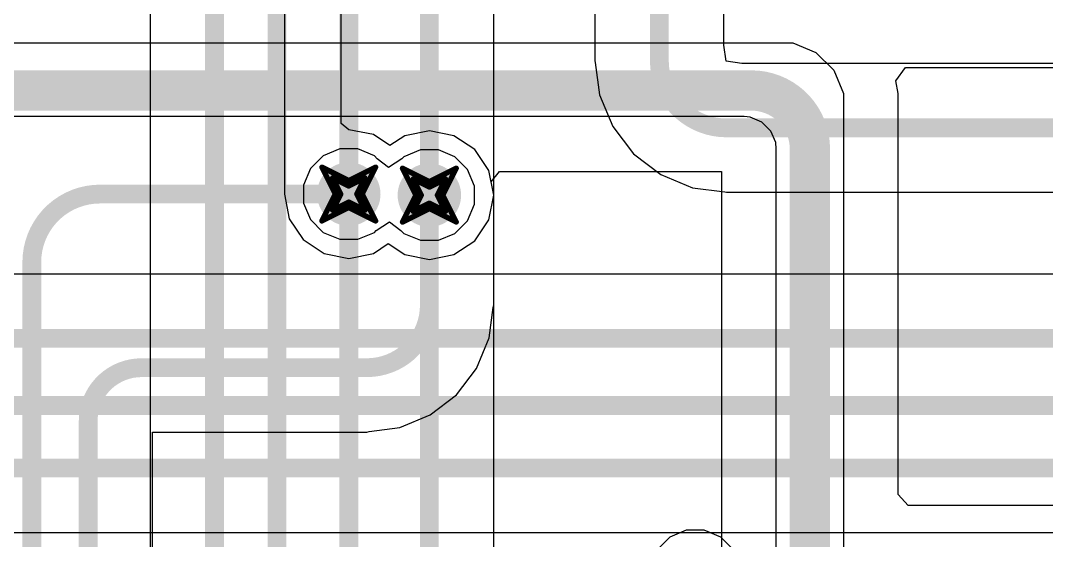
# Model space of a CAD drawing. Header units: inches. Extents: x -2 to 5376, y -4 to 5426.
# Drawn here: x 112.72 to 122.42, y 46.42 to 51.33 of the extents above; entities that cross this region are included whole.
import ezdxf

# ---------------------------------------------------------------- set-up
doc = ezdxf.new("R2010")
doc.units = ezdxf.units.IN
for name, color, linetype in [('Bottom Layer', 5, 'Continuous'), ('Drill Drawing', 1, 'Continuous'), ('Layer 1', 16, 'Continuous'), ('Layer 2', 76, 'Continuous'), ('Top Layer', 1, 'Continuous'), ('Via Holes', 16, 'Continuous')]:
    doc.layers.add(name, color=color, linetype=linetype)

msp = doc.modelspace()

# ---------------------------------------------------------------- hatches: boundary and pattern name
at = {"layer": 'Bottom Layer'}
h = msp.add_hatch(color=5, dxfattribs=at)
edge = h.paths.add_edge_path()
edge.add_arc((115.824, 49.6918), 0.3, 0, 360)
h = msp.add_hatch(color=5, dxfattribs=at)
edge = h.paths.add_edge_path()
edge.add_arc((116.586, 49.6816), 0.3, 0, 360)
at = {"layer": 'Layer 1'}
h = msp.add_hatch(color=16, dxfattribs=at)
edge = h.paths.add_edge_path()
edge.add_arc((115.824, 49.6918), 0.3, 0, 360)
h = msp.add_hatch(color=16, dxfattribs=at)
edge = h.paths.add_edge_path()
edge.add_arc((116.586, 49.6816), 0.3, 0, 360)
at = {"layer": 'Layer 2'}
h = msp.add_hatch(color=76, dxfattribs=at)
edge = h.paths.add_edge_path()
edge.add_arc((115.824, 49.6918), 0.3, 0, 360)
h = msp.add_hatch(color=76, dxfattribs=at)
edge = h.paths.add_edge_path()
edge.add_arc((116.586, 49.6816), 0.3, 0, 360)
at = {"layer": 'Top Layer'}
h = msp.add_hatch(color=1, dxfattribs=at)
edge = h.paths.add_edge_path()
edge.add_arc((115.824, 49.6918), 0.3, 0, 360)
h = msp.add_hatch(color=1, dxfattribs=at)
edge = h.paths.add_edge_path()
edge.add_arc((116.586, 49.6816), 0.3, 0, 360)
at = {"layer": 'Via Holes'}
h = msp.add_hatch(color=7, dxfattribs=at)
edge = h.paths.add_edge_path()
edge.add_arc((115.824, 49.6918), 0.15, 0, 360)
h = msp.add_hatch(color=7, dxfattribs=at)
edge = h.paths.add_edge_path()
edge.add_arc((116.586, 49.6816), 0.15, 0, 360)

# ---------------------------------------------------------------- linework, layer by layer
at = {"layer": 'Bottom Layer'}
for p, q in [((115.7534, 50.3584), (115.7534, 55.1374)), ((113.9453, 52.7601), (113.9453, 38.4131)), ((115.824, 50.3004), (115.7534, 50.3584)), ((116.0569, 50.2541), (115.824, 50.3004)), ((116.2127, 50.15), (116.0569, 50.2541)), ((116.586, 50.2902), (116.3531, 50.2438)), ((116.8189, 50.2438), (116.586, 50.2902)), ((116.3531, 50.2438), (116.2127, 50.15)), ((117.0163, 50.1119), (116.8189, 50.2438)), ((117.1483, 49.9145), (117.0163, 50.1119)), ((117.1946, 49.6816), (117.1483, 49.9145)), ((117.1946, 43.6041), (117.1946, 49.6816))]:
    msp.add_line(p, q, dxfattribs=at)
for points in [[(114.5539, 38.4131, 0.1778, 0.1778, 0), (114.5539, 62.2299, 0.1778, 0.1778, 0)], [(115.1448, 36.4678, 0.1778, 0.1778, 0), (115.1448, 61.953, 0.1778, 0.1778, 0)], [(115.824, 40.894, 0.1778, 0.1778, 0), (115.824, 49.6918, 0.1778, 0.1778, 0)], [(116.586, 42.0955, 0.1778, 0.1778, 0), (116.586, 49.6816, 0.1778, 0.1778, 0)]]:
    msp.add_lwpolyline(points, format="xyseb", dxfattribs=at)
for points in [[(115.7796, 49.6918, 0.0889, 0.0889, 1), (115.8684, 49.6918, 0.0889, 0.0889, 1)], [(116.5416, 49.6816, 0.0889, 0.0889, 1), (116.6304, 49.6816, 0.0889, 0.0889, 1)]]:
    msp.add_lwpolyline(points, format="xyseb", close=True, dxfattribs=at)
at = {"layer": 'Drill Drawing'}
for points in [[(115.57, 49.9458, 0.0508, 0.0508, 0), (115.824, 49.8188, 0.0508, 0.0508, 0)], [(115.57, 49.9458, 0.0508, 0.0508, 0), (115.697, 49.6918, 0.0508, 0.0508, 0)], [(115.824, 49.8188, 0.0508, 0.0508, 0), (116.078, 49.9458, 0.0508, 0.0508, 0)], [(115.951, 49.6918, 0.0508, 0.0508, 0), (116.078, 49.9458, 0.0508, 0.0508, 0)], [(116.332, 49.9356, 0.0508, 0.0508, 0), (116.586, 49.8086, 0.0508, 0.0508, 0)], [(116.332, 49.9356, 0.0508, 0.0508, 0), (116.459, 49.6816, 0.0508, 0.0508, 0)], [(116.586, 49.8086, 0.0508, 0.0508, 0), (116.84, 49.9356, 0.0508, 0.0508, 0)], [(116.713, 49.6816, 0.0508, 0.0508, 0), (116.84, 49.9356, 0.0508, 0.0508, 0)], [(115.6716, 49.8442, 0.0508, 0.0508, 0), (115.824, 49.768, 0.0508, 0.0508, 0)], [(115.6716, 49.8442, 0.0508, 0.0508, 0), (115.7478, 49.6918, 0.0508, 0.0508, 0)], [(115.824, 49.768, 0.0508, 0.0508, 0), (115.9764, 49.8442, 0.0508, 0.0508, 0)], [(115.9002, 49.6918, 0.0508, 0.0508, 0), (115.9764, 49.8442, 0.0508, 0.0508, 0)], [(116.4336, 49.834, 0.0508, 0.0508, 0), (116.586, 49.7578, 0.0508, 0.0508, 0)], [(116.4336, 49.834, 0.0508, 0.0508, 0), (116.5098, 49.6816, 0.0508, 0.0508, 0)], [(116.586, 49.7578, 0.0508, 0.0508, 0), (116.7384, 49.834, 0.0508, 0.0508, 0)], [(116.6622, 49.6816, 0.0508, 0.0508, 0), (116.7384, 49.834, 0.0508, 0.0508, 0)], [(115.57, 49.4378, 0.0508, 0.0508, 0), (115.697, 49.6918, 0.0508, 0.0508, 0)], [(115.6716, 49.5394, 0.0508, 0.0508, 0), (115.7478, 49.6918, 0.0508, 0.0508, 0)], [(115.9002, 49.6918, 0.0508, 0.0508, 0), (115.9764, 49.5394, 0.0508, 0.0508, 0)], [(115.951, 49.6918, 0.0508, 0.0508, 0), (116.078, 49.4378, 0.0508, 0.0508, 0)], [(116.332, 49.4276, 0.0508, 0.0508, 0), (116.459, 49.6816, 0.0508, 0.0508, 0)], [(116.4336, 49.5292, 0.0508, 0.0508, 0), (116.5098, 49.6816, 0.0508, 0.0508, 0)], [(116.6622, 49.6816, 0.0508, 0.0508, 0), (116.7384, 49.5292, 0.0508, 0.0508, 0)], [(116.713, 49.6816, 0.0508, 0.0508, 0), (116.84, 49.4276, 0.0508, 0.0508, 0)], [(115.57, 49.4378, 0.0508, 0.0508, 0), (115.824, 49.5648, 0.0508, 0.0508, 0)], [(115.6716, 49.5394, 0.0508, 0.0508, 0), (115.824, 49.6156, 0.0508, 0.0508, 0)], [(115.824, 49.6156, 0.0508, 0.0508, 0), (115.9764, 49.5394, 0.0508, 0.0508, 0)], [(115.824, 49.5648, 0.0508, 0.0508, 0), (116.078, 49.4378, 0.0508, 0.0508, 0)], [(116.332, 49.4276, 0.0508, 0.0508, 0), (116.586, 49.5546, 0.0508, 0.0508, 0)], [(116.4336, 49.5292, 0.0508, 0.0508, 0), (116.586, 49.6054, 0.0508, 0.0508, 0)], [(116.586, 49.6054, 0.0508, 0.0508, 0), (116.7384, 49.5292, 0.0508, 0.0508, 0)], [(116.586, 49.5546, 0.0508, 0.0508, 0), (116.84, 49.4276, 0.0508, 0.0508, 0)]]:
    msp.add_lwpolyline(points, format="xyseb", dxfattribs=at)
for points in [[(115.5573, 49.9458, 0.0254, 0.0254, 1), (115.5827, 49.9458, 0.0254, 0.0254, 1)], [(115.5573, 49.9458, 0.0254, 0.0254, 1), (115.5827, 49.9458, 0.0254, 0.0254, 1)], [(116.0653, 49.9458, 0.0254, 0.0254, 1), (116.0907, 49.9458, 0.0254, 0.0254, 1)], [(116.0653, 49.9458, 0.0254, 0.0254, 1), (116.0907, 49.9458, 0.0254, 0.0254, 1)], [(116.3193, 49.9356, 0.0254, 0.0254, 1), (116.3447, 49.9356, 0.0254, 0.0254, 1)], [(116.3193, 49.9356, 0.0254, 0.0254, 1), (116.3447, 49.9356, 0.0254, 0.0254, 1)], [(116.8273, 49.9356, 0.0254, 0.0254, 1), (116.8527, 49.9356, 0.0254, 0.0254, 1)], [(116.8273, 49.9356, 0.0254, 0.0254, 1), (116.8527, 49.9356, 0.0254, 0.0254, 1)], [(115.6589, 49.8442, 0.0254, 0.0254, 1), (115.6843, 49.8442, 0.0254, 0.0254, 1)], [(115.6589, 49.8442, 0.0254, 0.0254, 1), (115.6843, 49.8442, 0.0254, 0.0254, 1)], [(115.9637, 49.8442, 0.0254, 0.0254, 1), (115.9891, 49.8442, 0.0254, 0.0254, 1)], [(115.9637, 49.8442, 0.0254, 0.0254, 1), (115.9891, 49.8442, 0.0254, 0.0254, 1)], [(115.8113, 49.8188, 0.0254, 0.0254, 1), (115.8367, 49.8188, 0.0254, 0.0254, 1)], [(115.8113, 49.8188, 0.0254, 0.0254, 1), (115.8367, 49.8188, 0.0254, 0.0254, 1)], [(115.8113, 49.768, 0.0254, 0.0254, 1), (115.8367, 49.768, 0.0254, 0.0254, 1)], [(115.8113, 49.768, 0.0254, 0.0254, 1), (115.8367, 49.768, 0.0254, 0.0254, 1)], [(116.4209, 49.834, 0.0254, 0.0254, 1), (116.4463, 49.834, 0.0254, 0.0254, 1)], [(116.4209, 49.834, 0.0254, 0.0254, 1), (116.4463, 49.834, 0.0254, 0.0254, 1)], [(116.5733, 49.8086, 0.0254, 0.0254, 1), (116.5987, 49.8086, 0.0254, 0.0254, 1)], [(116.5733, 49.8086, 0.0254, 0.0254, 1), (116.5987, 49.8086, 0.0254, 0.0254, 1)], [(116.5733, 49.7578, 0.0254, 0.0254, 1), (116.5987, 49.7578, 0.0254, 0.0254, 1)], [(116.5733, 49.7578, 0.0254, 0.0254, 1), (116.5987, 49.7578, 0.0254, 0.0254, 1)], [(116.7257, 49.834, 0.0254, 0.0254, 1), (116.7511, 49.834, 0.0254, 0.0254, 1)], [(116.7257, 49.834, 0.0254, 0.0254, 1), (116.7511, 49.834, 0.0254, 0.0254, 1)], [(115.6843, 49.6918, 0.0254, 0.0254, 1), (115.7097, 49.6918, 0.0254, 0.0254, 1)], [(115.6843, 49.6918, 0.0254, 0.0254, 1), (115.7097, 49.6918, 0.0254, 0.0254, 1)], [(115.7351, 49.6918, 0.0254, 0.0254, 1), (115.7605, 49.6918, 0.0254, 0.0254, 1)], [(115.7351, 49.6918, 0.0254, 0.0254, 1), (115.7605, 49.6918, 0.0254, 0.0254, 1)], [(115.8875, 49.6918, 0.0254, 0.0254, 1), (115.9129, 49.6918, 0.0254, 0.0254, 1)], [(115.8875, 49.6918, 0.0254, 0.0254, 1), (115.9129, 49.6918, 0.0254, 0.0254, 1)], [(115.9383, 49.6918, 0.0254, 0.0254, 1), (115.9637, 49.6918, 0.0254, 0.0254, 1)], [(115.9383, 49.6918, 0.0254, 0.0254, 1), (115.9637, 49.6918, 0.0254, 0.0254, 1)], [(116.4463, 49.6816, 0.0254, 0.0254, 1), (116.4717, 49.6816, 0.0254, 0.0254, 1)], [(116.4463, 49.6816, 0.0254, 0.0254, 1), (116.4717, 49.6816, 0.0254, 0.0254, 1)], [(116.4971, 49.6816, 0.0254, 0.0254, 1), (116.5225, 49.6816, 0.0254, 0.0254, 1)], [(116.4971, 49.6816, 0.0254, 0.0254, 1), (116.5225, 49.6816, 0.0254, 0.0254, 1)], [(116.6495, 49.6816, 0.0254, 0.0254, 1), (116.6749, 49.6816, 0.0254, 0.0254, 1)], [(116.6495, 49.6816, 0.0254, 0.0254, 1), (116.6749, 49.6816, 0.0254, 0.0254, 1)], [(116.7003, 49.6816, 0.0254, 0.0254, 1), (116.7257, 49.6816, 0.0254, 0.0254, 1)], [(116.7003, 49.6816, 0.0254, 0.0254, 1), (116.7257, 49.6816, 0.0254, 0.0254, 1)], [(115.8113, 49.6156, 0.0254, 0.0254, 1), (115.8367, 49.6156, 0.0254, 0.0254, 1)], [(115.8113, 49.6156, 0.0254, 0.0254, 1), (115.8367, 49.6156, 0.0254, 0.0254, 1)], [(115.8113, 49.5648, 0.0254, 0.0254, 1), (115.8367, 49.5648, 0.0254, 0.0254, 1)], [(115.8113, 49.5648, 0.0254, 0.0254, 1), (115.8367, 49.5648, 0.0254, 0.0254, 1)], [(116.5733, 49.6054, 0.0254, 0.0254, 1), (116.5987, 49.6054, 0.0254, 0.0254, 1)], [(116.5733, 49.6054, 0.0254, 0.0254, 1), (116.5987, 49.6054, 0.0254, 0.0254, 1)], [(116.5733, 49.5546, 0.0254, 0.0254, 1), (116.5987, 49.5546, 0.0254, 0.0254, 1)], [(116.5733, 49.5546, 0.0254, 0.0254, 1), (116.5987, 49.5546, 0.0254, 0.0254, 1)], [(115.6589, 49.5394, 0.0254, 0.0254, 1), (115.6843, 49.5394, 0.0254, 0.0254, 1)], [(115.6589, 49.5394, 0.0254, 0.0254, 1), (115.6843, 49.5394, 0.0254, 0.0254, 1)], [(115.9637, 49.5394, 0.0254, 0.0254, 1), (115.9891, 49.5394, 0.0254, 0.0254, 1)], [(115.9637, 49.5394, 0.0254, 0.0254, 1), (115.9891, 49.5394, 0.0254, 0.0254, 1)], [(116.4209, 49.5292, 0.0254, 0.0254, 1), (116.4463, 49.5292, 0.0254, 0.0254, 1)], [(116.4209, 49.5292, 0.0254, 0.0254, 1), (116.4463, 49.5292, 0.0254, 0.0254, 1)], [(116.7257, 49.5292, 0.0254, 0.0254, 1), (116.7511, 49.5292, 0.0254, 0.0254, 1)], [(116.7257, 49.5292, 0.0254, 0.0254, 1), (116.7511, 49.5292, 0.0254, 0.0254, 1)], [(115.5573, 49.4378, 0.0254, 0.0254, 1), (115.5827, 49.4378, 0.0254, 0.0254, 1)], [(115.5573, 49.4378, 0.0254, 0.0254, 1), (115.5827, 49.4378, 0.0254, 0.0254, 1)], [(116.0653, 49.4378, 0.0254, 0.0254, 1), (116.0907, 49.4378, 0.0254, 0.0254, 1)], [(116.0653, 49.4378, 0.0254, 0.0254, 1), (116.0907, 49.4378, 0.0254, 0.0254, 1)], [(116.3193, 49.4276, 0.0254, 0.0254, 1), (116.3447, 49.4276, 0.0254, 0.0254, 1)], [(116.3193, 49.4276, 0.0254, 0.0254, 1), (116.3447, 49.4276, 0.0254, 0.0254, 1)], [(116.8273, 49.4276, 0.0254, 0.0254, 1), (116.8527, 49.4276, 0.0254, 0.0254, 1)], [(116.8273, 49.4276, 0.0254, 0.0254, 1), (116.8527, 49.4276, 0.0254, 0.0254, 1)]]:
    msp.add_lwpolyline(points, format="xyseb", close=True, dxfattribs=at)
at = {"layer": 'Layer 1'}
for p, q in [((118.1521, 52.3748), (118.1521, 50.9524)), ((119.3693, 51.0987), (119.3693, 52.3748)), ((119.3922, 50.9489), (119.3693, 51.0987)), ((118.1521, 50.9524), (118.1552, 50.9366)), ((118.1552, 50.9366), (118.1955, 50.6308)), ((119.542, 50.926), (119.3922, 50.9489)), ((129.796, 50.926), (119.542, 50.926)), ((118.1955, 50.6308), (118.3196, 50.3311)), ((118.3196, 50.3311), (118.5171, 50.0738)), ((115.7391, 50.1188), (115.5821, 50.0538)), ((115.9089, 50.1188), (115.7391, 50.1188)), ((116.0659, 50.0538), (115.9089, 50.1188)), ((116.5011, 50.1086), (116.3441, 50.0435)), ((116.6709, 50.1086), (116.5011, 50.1086)), ((116.8279, 50.0435), (116.6709, 50.1086)), ((118.5171, 50.0738), (118.7744, 49.8763)), ((115.5821, 50.0538), (115.462, 49.9337)), ((116.094, 50.0257), (116.0659, 50.0538)), ((116.1996, 49.9426), (116.094, 50.0257)), ((116.3263, 50.0257), (116.1996, 49.9426)), ((116.3441, 50.0435), (116.3263, 50.0257)), ((116.948, 49.9234), (116.8279, 50.0435)), ((115.462, 49.9337), (115.397, 49.7767)), ((117.013, 49.7665), (116.948, 49.9234)), ((118.7744, 49.8763), (119.0741, 49.7522)), ((115.397, 49.7767), (115.397, 49.6069)), ((117.013, 49.5966), (117.013, 49.7665)), ((119.0741, 49.7522), (119.3798, 49.712)), ((119.3798, 49.712), (119.3957, 49.7088)), ((119.3957, 49.7088), (129.6724, 49.7088)), ((115.397, 49.6069), (115.462, 49.4499)), ((116.948, 49.4397), (117.013, 49.5966)), ((115.462, 49.4499), (115.5821, 49.3298)), ((116.0837, 49.3477), (116.2104, 49.4307)), ((116.2104, 49.4307), (116.316, 49.3477)), ((116.8279, 49.3196), (116.948, 49.4397)), ((115.5821, 49.3298), (115.7391, 49.2648)), ((115.9089, 49.2648), (116.0659, 49.3298)), ((116.0659, 49.3298), (116.0837, 49.3477)), ((116.316, 49.3477), (116.3441, 49.3196)), ((116.3441, 49.3196), (116.5011, 49.2546)), ((116.6709, 49.2546), (116.8279, 49.3196)), ((115.7391, 49.2648), (115.9089, 49.2648)), ((116.5011, 49.2546), (116.6709, 49.2546)), ((128.9885, 48.936), (111.0709, 48.936)), ((112.5105, 46.4931), (125.8811, 46.4931))]:
    msp.add_line(p, q, dxfattribs=at)
for points in [[(118.7607, 50.9524, 0.1778, 0.1778, 0), (118.7607, 52.3748, 0.1778, 0.1778, 0)], [(119.3957, 50.3174, 0.1778, 0.1778, -0.414214), (118.7607, 50.9524, 0.1778, 0.1778, 0)], [(119.3957, 50.3174, 0.1778, 0.1778, 0), (129.796, 50.3174, 0.1778, 0.1778, 0)], [(106.5937, 48.3274, 0.1778, 0.1778, 0), (128.9885, 48.3274, 0.1778, 0.1778, 0)], [(105.8892, 47.6924, 0.1778, 0.1778, 0), (128.1652, 47.6924, 0.1778, 0.1778, 0)], [(105.169, 47.1017, 0.1778, 0.1778, 0), (125.8811, 47.1017, 0.1778, 0.1778, 0)]]:
    msp.add_lwpolyline(points, format="xyseb", dxfattribs=at)
for points in [[(118.7162, 50.9524, 0.0889, 0.0889, 1), (118.8051, 50.9524, 0.0889, 0.0889, 1)], [(118.7162, 50.9524, 0.0889, 0.0889, 1), (118.8051, 50.9524, 0.0889, 0.0889, 1)], [(119.3512, 50.3174, 0.0889, 0.0889, 1), (119.4401, 50.3174, 0.0889, 0.0889, 1)], [(119.3512, 50.3174, 0.0889, 0.0889, 1), (119.4401, 50.3174, 0.0889, 0.0889, 1)]]:
    msp.add_lwpolyline(points, format="xyseb", close=True, dxfattribs=at)
at = {"layer": 'Layer 2'}
for p, q in [((115.2154, 56.2297), (115.2154, 49.6918)), ((117.1946, 49.6816), (117.1946, 51.8428)), ((115.2154, 49.6918), (115.2617, 49.4589)), ((117.1483, 49.4487), (117.1946, 49.6816)), ((115.2617, 49.4589), (115.3937, 49.2615)), ((117.0163, 49.2512), (117.1483, 49.4487)), ((115.3937, 49.2615), (115.5911, 49.1295)), ((116.0569, 49.1295), (116.1973, 49.2234)), ((116.1973, 49.2234), (116.3531, 49.1193)), ((116.8189, 49.1193), (117.0163, 49.2512)), ((115.5911, 49.1295), (115.824, 49.0832)), ((115.824, 49.0832), (116.0569, 49.1295)), ((116.3531, 49.1193), (116.586, 49.073)), ((116.586, 49.073), (116.8189, 49.1193)), ((119.0157, 46.5126), (118.8587, 46.4476)), ((119.1855, 46.5126), (119.0157, 46.5126)), ((119.3425, 46.4476), (119.1855, 46.5126)), ((118.8587, 46.4476), (118.7386, 46.3274)), ((119.4626, 46.3274), (119.3425, 46.4476))]:
    msp.add_line(p, q, dxfattribs=at)
for points in [[(116.586, 49.6816, 0.1778, 0.1778, 0), (116.586, 57.2519, 0.1778, 0.1778, 0)], [(115.824, 49.6918, 0.1778, 0.1778, 0), (115.824, 56.3064, 0.1778, 0.1778, 0)]]:
    msp.add_lwpolyline(points, format="xyseb", dxfattribs=at)
for points in [[(115.7796, 49.6918, 0.0889, 0.0889, 1), (115.8684, 49.6918, 0.0889, 0.0889, 1)], [(116.5416, 49.6816, 0.0889, 0.0889, 1), (116.6304, 49.6816, 0.0889, 0.0889, 1)]]:
    msp.add_lwpolyline(points, format="xyseb", close=True, dxfattribs=at)
at = {"layer": 'Top Layer'}
for p, q in [((111.7733, 51.1222), (119.9023, 51.1222)), ((119.9023, 51.1222), (120.0215, 51.1222)), ((120.0215, 51.1222), (120.2418, 51.031)), ((120.2418, 51.031), (120.4104, 50.8624)), ((120.4104, 50.8624), (120.5017, 50.6421)), ((120.9958, 50.7622), (121.088, 50.8882)), ((121.088, 50.8882), (121.0901, 50.8892)), ((121.0901, 50.8892), (123.1138, 50.8892)), ((121.0196, 50.6421), (120.9958, 50.7622)), ((120.5017, 50.6421), (120.5017, 50.5228)), ((121.0196, 50.5229), (121.0196, 50.6421)), ((120.5017, 50.5228), (120.5017, 50.5228)), ((120.5017, 50.5228), (120.5017, 44.9787)), ((121.0197, 50.5228), (121.0196, 50.5229)), ((121.0197, 46.8527), (121.0197, 50.5228)), ((119.5614, 50.4237), (112.636, 50.4237)), ((119.6209, 50.4179), (119.5614, 50.4237)), ((119.5614, 50.4237), (119.5614, 50.4237)), ((119.731, 50.3723), (119.6209, 50.4179)), ((119.8152, 50.2881), (119.731, 50.3723)), ((119.8608, 50.178), (119.8152, 50.2881)), ((119.8667, 50.1184), (119.8608, 50.178)), ((119.8667, 44.9787), (119.8667, 50.1184)), ((117.1695, 49.8076), (117.2501, 49.9058)), ((117.2501, 49.9058), (119.3487, 49.9058)), ((119.3487, 49.9058), (119.3487, 44.9961)), ((117.1946, 49.6816), (117.1695, 49.8076)), ((117.1946, 48.641), (117.1946, 49.6816)), ((117.1523, 48.331), (117.1903, 48.6195)), ((117.1903, 48.6195), (117.1946, 48.641)), ((117.0327, 48.0421), (117.1523, 48.331)), ((116.8423, 47.794), (117.0327, 48.0421)), ((116.5942, 47.6037), (116.8423, 47.794)), ((116.3053, 47.484), (116.5942, 47.6037)), ((113.9688, 39.6268), (113.9688, 47.4417)), ((113.9688, 47.4417), (115.9953, 47.4417)), ((115.9953, 47.4417), (116.0168, 47.446)), ((116.0168, 47.446), (116.3053, 47.484)), ((121.1126, 46.746), (121.0197, 46.8527)), ((122.872, 46.746), (121.1126, 46.746)), ((121.1126, 46.746), (121.1126, 46.746))]:
    msp.add_line(p, q, dxfattribs=at)
for points in [[(112.3096, 50.6712, 0.381, 0.381, 0), (119.6314, 50.6712, 0.381, 0.381, 0)], [(119.6314, 50.6712, 0.381, 0.381, -0.414214), (120.1842, 50.1184, 0.381, 0.381, 0)], [(120.1842, 45.2073, 0.381, 0.381, 0), (120.1842, 50.1184, 0.381, 0.381, 0)], [(112.8268, 49.0474, 0.1778, 0.1778, -0.414214), (113.4712, 49.6918, 0.1778, 0.1778, 0)], [(113.4712, 49.6918, 0.1778, 0.1778, 0), (115.824, 49.6918, 0.1778, 0.1778, 0)], [(116.586, 48.641, 0.1778, 0.1778, 0), (116.586, 49.6816, 0.1778, 0.1778, 0)], [(112.8268, 36.9667, 0.1778, 0.1778, 0), (112.8268, 49.0474, 0.1778, 0.1778, 0)], [(116.586, 48.641, 0.1778, 0.1778, -0.414214), (115.9953, 48.0503, 0.1778, 0.1778, 0)], [(113.3602, 47.5462, 0.1778, 0.1778, -0.414214), (113.8644, 48.0503, 0.1778, 0.1778, 0)], [(113.8644, 48.0503, 0.1778, 0.1778, 0), (115.9953, 48.0503, 0.1778, 0.1778, 0)], [(113.3602, 37.366, 0.1778, 0.1778, 0), (113.3602, 47.5462, 0.1778, 0.1778, 0)]]:
    msp.add_lwpolyline(points, format="xyseb", dxfattribs=at)
for points in [[(119.5362, 50.6712, 0.1905, 0.1905, 1), (119.7267, 50.6712, 0.1905, 0.1905, 1)], [(119.5362, 50.6712, 0.1905, 0.1905, 1), (119.7267, 50.6712, 0.1905, 0.1905, 1)], [(120.0889, 50.1184, 0.1905, 0.1905, 1), (120.2794, 50.1184, 0.1905, 0.1905, 1)], [(120.0889, 50.1184, 0.1905, 0.1905, 1), (120.2794, 50.1184, 0.1905, 0.1905, 1)], [(113.4268, 49.6918, 0.0889, 0.0889, 1), (113.5157, 49.6918, 0.0889, 0.0889, 1)], [(113.4268, 49.6918, 0.0889, 0.0889, 1), (113.5157, 49.6918, 0.0889, 0.0889, 1)], [(115.7796, 49.6918, 0.0889, 0.0889, 1), (115.8684, 49.6918, 0.0889, 0.0889, 1)], [(116.5416, 49.6816, 0.0889, 0.0889, 1), (116.6304, 49.6816, 0.0889, 0.0889, 1)], [(112.7823, 49.0474, 0.0889, 0.0889, 1), (112.8713, 49.0474, 0.0889, 0.0889, 1)], [(112.7823, 49.0474, 0.0889, 0.0889, 1), (112.8713, 49.0474, 0.0889, 0.0889, 1)], [(116.5416, 48.641, 0.0889, 0.0889, 1), (116.6304, 48.641, 0.0889, 0.0889, 1)], [(116.5416, 48.641, 0.0889, 0.0889, 1), (116.6304, 48.641, 0.0889, 0.0889, 1)], [(113.8199, 48.0503, 0.0889, 0.0889, 1), (113.9088, 48.0503, 0.0889, 0.0889, 1)], [(113.8199, 48.0503, 0.0889, 0.0889, 1), (113.9088, 48.0503, 0.0889, 0.0889, 1)], [(115.9509, 48.0503, 0.0889, 0.0889, 1), (116.0398, 48.0503, 0.0889, 0.0889, 1)], [(115.9509, 48.0503, 0.0889, 0.0889, 1), (116.0398, 48.0503, 0.0889, 0.0889, 1)], [(113.3157, 47.5462, 0.0889, 0.0889, 1), (113.4047, 47.5462, 0.0889, 0.0889, 1)], [(113.3157, 47.5462, 0.0889, 0.0889, 1), (113.4047, 47.5462, 0.0889, 0.0889, 1)]]:
    msp.add_lwpolyline(points, format="xyseb", close=True, dxfattribs=at)

doc.saveas('drawing.dxf')
